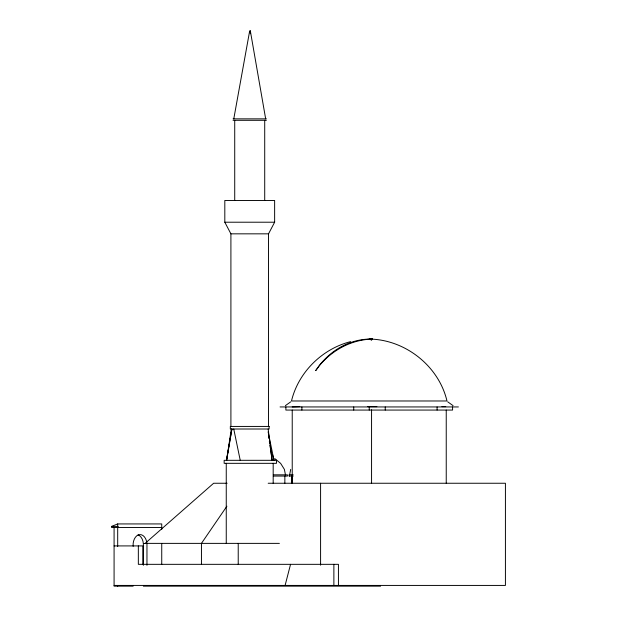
<?xml version="1.0" encoding="UTF-8"?>
<svg xmlns="http://www.w3.org/2000/svg" width="617" height="617" viewBox="0 0 617 617"><rect width="100%" height="100%" fill="white"/><g stroke="black" fill="none" stroke-linecap="round" stroke-linejoin="round"><path stroke-width="0.93" d="M250.317 33.719L250.332 30.85L249.684 30.85L233.781 118.857M231.275 429.008L226.647 460.313L231.907 429.008L226.393 460.313M289.558 475.229L290.7 469.383M285.1 585.425L290.553 564.331M268.534 426.432L268.534 233.835L274.634 222.213L274.634 200.471L224.812 200.471L224.812 222.213L230.905 233.835L230.905 426.432M226.902 506.195L201.45 543.376L201.45 564.401M319.575 365.426L315.68 370.624L319.344 365.426A82.555 70.361 90 0 1 369.236 339.065L372.575 339.049L371.187 340.368M290.761 401.821L285.401 405.631M161.739 527.504L111.577 527.504L111.577 526.417L117.693 523.933L161.739 523.933L161.739 529.401M350.61 341.641C322.12 348.875 298.35 372.313 291.486 400.981L446.978 400.981C438.78 365.95 405.099 339.512 369.236 339.049M233.049 118.857L266.39 118.857M233.049 120.307L266.39 120.307M224.812 222.213L274.634 222.213M230.905 233.835L268.534 233.835M299.87 406.642L292.227 406.942M367.74 406.642L376.879 406.642M441.903 406.642L445.729 406.642M280.064 406.942L458.4 406.942M273.339 474.828L287.437 474.828L287.437 476.062L273.339 476.062M293.198 474.828L289.049 474.828L289.049 476.062L293.198 476.062M227.118 483.25L213.636 483.25L145.118 543.376L279.385 543.376M268.187 483.25L505.423 483.25L505.423 585.425L114.083 585.425M111.577 526.417L118.287 526.417M138.092 534.877A10.504 6.988 -90 0 1 143.36 543.515L146.962 543.515L146.962 565.303M114.083 545.914L142.897 545.914L142.897 564.331M133.149 586.15L114.083 586.15L114.083 527.504M143.36 586.15L380.604 586.15M453.063 405.631L447.703 401.821M274.742 458.57L280.619 463.352L284.391 469.383L285.524 475.229M272.529 454.791L273.994 460.313L268.102 431.777M233.75 429.008L240.229 460.313M250.332 30.85L265.665 118.857M268.65 436.597L268.927 438.494M269.344 441.34L269.621 443.237M269.899 445.135L270.315 447.981M270.593 449.878L272.12 460.313L268.164 429.008M452.585 406.942L452.585 410.066L285.879 410.066L285.879 406.942M446.238 410.066L446.238 483.25M437.091 406.942L437.091 410.066M385.239 406.942L385.239 410.066M371.565 409.804L371.565 483.25M369.236 406.642L369.236 410.066M353.734 406.942L353.734 410.066M338.432 585.425L338.432 564.331L138.339 564.331L138.339 545.914M333.874 564.331L333.874 585.425M320.585 483.25L320.585 565.18M301.89 406.942L301.89 410.066M292.227 410.066L292.227 483.25M291.941 476.062L291.941 483.25M291.633 476.062L291.633 483.25M289.396 474.828L289.396 476.062M284.853 476.062L284.853 483.25M273.184 463.328L273.184 483.342M264.716 120.307L264.716 200.471M238.224 543.376L238.224 564.401M234.722 120.307L234.722 200.471M226.254 463.328L226.254 543.376M161.739 543.608L161.739 564.447M143.36 543.515L143.36 565.303M133.149 546.353L133.149 543.515A10.504 6.988 90 0 1 139.781 534.592A10.504 6.988 90 0 1 146.861 542.698M117.693 523.933L117.693 546.492M117.693 585.425L117.693 586.15M319.583 365.434A81.56 74.487 90 0 1 372.575 339.034M269.112 426.432L230.326 426.432L230.326 429.008L269.112 429.008L269.112 426.432M276.478 460.313L224.156 460.313L224.156 463.328L276.478 463.328L276.478 460.313"/></g></svg>
